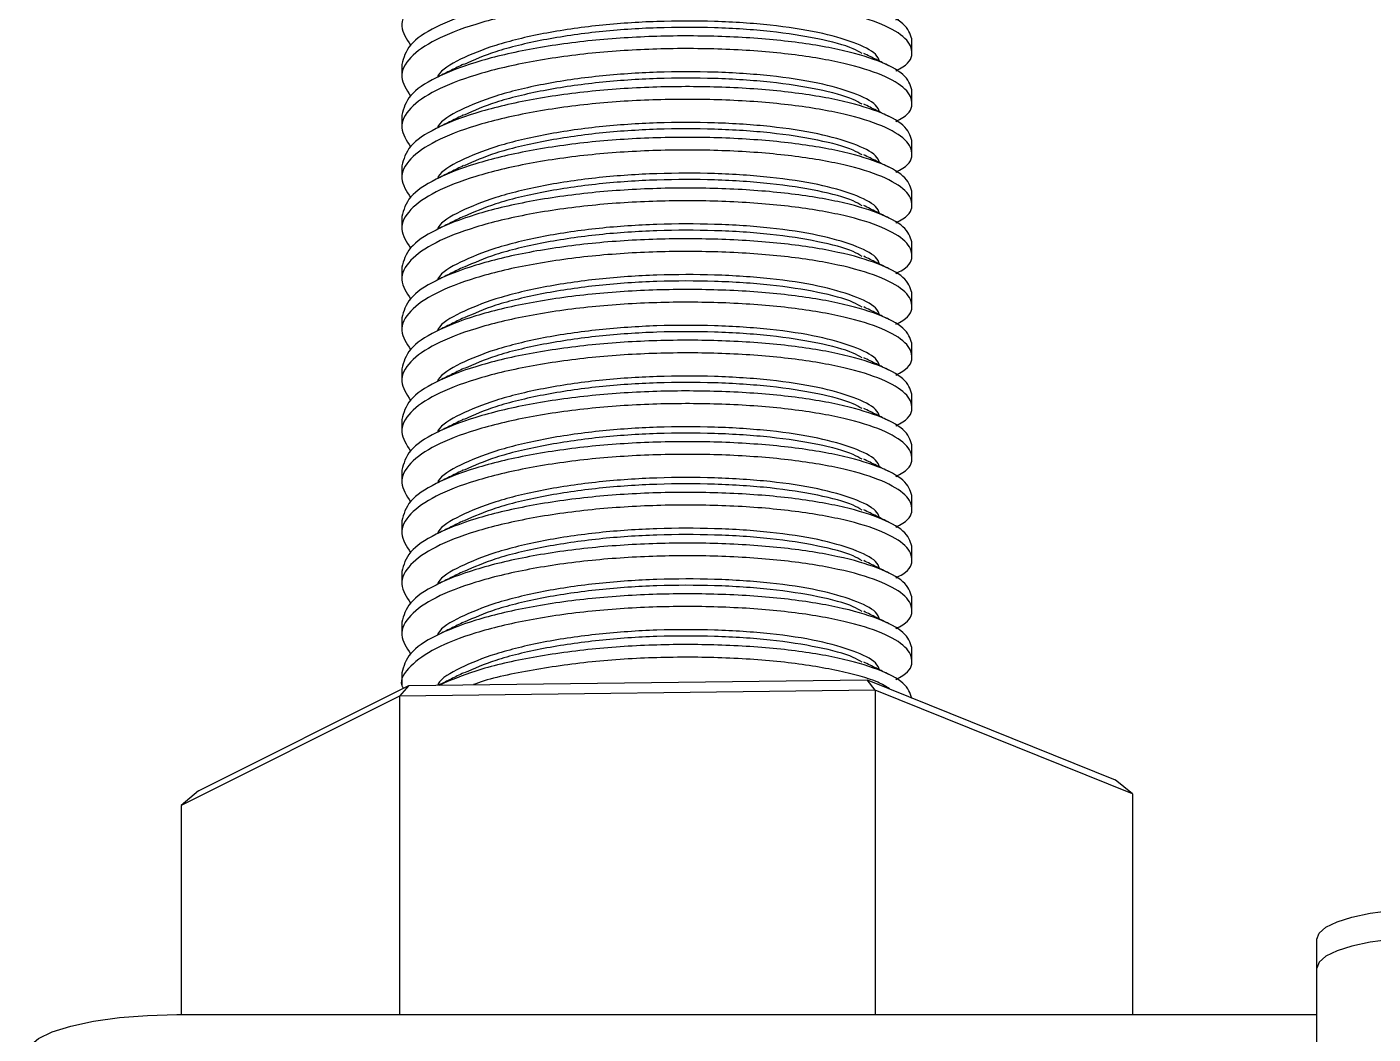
# Model space of a CAD drawing. Header units: millimetres. Extents: x 160 to 8396, y -16 to 5840.
# Drawn here: x 3193.2 to 3283, y 5098.1 to 5165.2 of the extents above; entities that cross this region are included whole.
import ezdxf

# ---------------------------------------------------------------- set-up
doc = ezdxf.new("R2010")
doc.units = ezdxf.units.MM
doc.header["$LTSCALE"] = 20

msp = doc.modelspace()

# ---------------------------------------------------------------- linework, layer by layer
at = {"color": 7, "linetype": 'Continuous', "lineweight": 25}
for p, q in [((3252.203, 5163.598), (3252.203, 5164.443)), ((3218.203, 5162.753), (3218.203, 5161.908)), ((3252.203, 5160.217), (3252.203, 5161.062)), ((3218.203, 5159.372), (3218.203, 5158.527)), ((3252.203, 5156.836), (3252.203, 5157.682)), ((3218.203, 5155.991), (3218.203, 5155.146)), ((3252.203, 5153.456), (3252.203, 5154.301)), ((3218.203, 5152.611), (3218.203, 5151.765)), ((3252.203, 5150.075), (3252.203, 5150.92)), ((3218.203, 5149.23), (3218.203, 5148.385)), ((3252.203, 5146.694), (3252.203, 5147.539)), ((3218.203, 5145.849), (3218.203, 5145.004)), ((3252.203, 5143.313), (3252.203, 5144.159)), ((3218.203, 5142.468), (3218.203, 5141.623)), ((3252.203, 5139.933), (3252.203, 5140.778)), ((3218.203, 5139.088), (3218.203, 5138.242)), ((3252.203, 5136.552), (3252.203, 5137.397)), ((3218.203, 5135.707), (3218.203, 5134.862)), ((3252.203, 5133.171), (3252.203, 5134.016)), ((3218.203, 5132.326), (3218.203, 5131.481)), ((3252.203, 5129.791), (3252.203, 5130.636)), ((3218.203, 5128.945), (3218.203, 5128.1)), ((3252.203, 5126.41), (3252.203, 5127.255)), ((3218.203, 5125.565), (3218.203, 5124.719)), ((3252.203, 5123.029), (3252.203, 5123.874)), ((3218.203, 5122.184), (3218.203, 5121.339)), ((3204.638, 5114.323), (3218.666, 5121.361)), ((3218.666, 5121.361), (3218.042, 5120.647)), ((3218.666, 5121.361), (3249.231, 5121.736)), ((3249.761, 5121.036), (3249.231, 5121.736)), ((3249.231, 5121.736), (3265.769, 5115.073)), ((3218.042, 5120.647), (3203.485, 5113.343)), ((3249.761, 5121.036), (3218.042, 5120.647)), ((3218.042, 5120.647), (3218.042, 5099.41)), ((3266.922, 5114.121), (3249.761, 5121.036)), ((3249.761, 5121.036), (3249.761, 5099.41)), ((3266.922, 5114.121), (3265.769, 5115.073)), ((3204.638, 5114.323), (3203.485, 5113.343)), ((3266.922, 5114.121), (3266.922, 5099.41)), ((3203.485, 5113.343), (3203.485, 5099.41)), ((3279.203, 5102.516), (3279.203, 5104.448)), ((3279.203, 5011.271), (3279.203, 5102.516)), ((3203.203, 5099.41), (3279.203, 5099.41))]:
    msp.add_line(p, q, dxfattribs=at)
at = {"color": 7, "linetype": 'Continuous', "lineweight": 25, "flags": 128}
for points in [[(3279.203, 5104.448), (3279.357, 5104.852), (3279.812, 5105.24), (3280.552, 5105.598), (3281.547, 5105.912), (3282.759, 5106.17), (3284.142, 5106.361), (3285.643, 5106.479), (3287.203, 5106.519)], [(3287.203, 5104.587), (3285.643, 5104.547), (3284.142, 5104.429), (3282.759, 5104.238), (3281.547, 5103.98), (3280.552, 5103.667), (3279.812, 5103.309), (3279.357, 5102.92), (3279.203, 5102.516)], [(3287.203, 5104.587), (3285.643, 5104.547), (3284.142, 5104.429), (3282.759, 5104.238), (3281.547, 5103.98), (3280.552, 5103.667), (3279.812, 5103.309), (3279.357, 5102.92), (3279.203, 5102.516)], [(3193.203, 5096.822), (3193.396, 5097.327), (3193.965, 5097.813), (3194.889, 5098.26), (3196.132, 5098.652), (3197.648, 5098.974), (3199.377, 5099.213), (3201.253, 5099.361), (3203.203, 5099.41)]]:
    msp.add_lwpolyline(points, dxfattribs=at)
at = {"color": 7, "linetype": 'Continuous', "lineweight": 25}
for points, knots in [([(3251.127, 5165.711), (3251.296, 5165.796), (3252.079, 5166.192), (3252.354, 5166.983), (3251.819, 5167.987), (3250.086, 5168.922), (3247.382, 5169.706), (3243.804, 5170.271), (3239.628, 5170.567), (3235.203, 5170.582), (3230.779, 5170.302), (3226.602, 5169.708), (3223.026, 5168.845), (3220.314, 5167.794), (3218.616, 5166.597), (3217.951, 5165.297), (3218.51, 5164.442), (3218.785, 5164.021)], [0, 0, 0, 0, 0.019533, 0.09076, 0.161986, 0.23078, 0.299575, 0.370801, 0.442028, 0.510822, 0.579616, 0.650842, 0.722069, 0.790863, 0.859657, 0.930884, 1, 1, 1, 1]), ([(3252.203, 5164.443), (3252.087, 5164.783), (3251.858, 5165.453), (3250.075, 5166.386), (3247.385, 5167.171), (3243.804, 5167.735), (3239.628, 5168.031), (3235.203, 5168.047), (3230.779, 5167.766), (3226.603, 5167.172), (3223.022, 5166.309), (3220.332, 5165.259), (3218.549, 5164.061), (3218.32, 5163.194), (3218.203, 5162.753)], [0, 0, 0, 0, 0.084781, 0.166667, 0.248552, 0.333333, 0.418114, 0.5, 0.581886, 0.666667, 0.751448, 0.833333, 0.915219, 1, 1, 1, 1]), ([(3251.127, 5162.33), (3251.296, 5162.415), (3252.079, 5162.811), (3252.354, 5163.603), (3251.819, 5164.606), (3250.086, 5165.541), (3247.382, 5166.326), (3243.804, 5166.89), (3239.628, 5167.186), (3235.203, 5167.201), (3230.779, 5166.921), (3226.602, 5166.327), (3223.026, 5165.464), (3220.314, 5164.413), (3218.616, 5163.217), (3217.951, 5161.916), (3218.51, 5161.061), (3218.785, 5160.64)], [0, 0, 0, 0, 0.019533, 0.09076, 0.161986, 0.23078, 0.299575, 0.370801, 0.442028, 0.510822, 0.579616, 0.650842, 0.722069, 0.790863, 0.859657, 0.930884, 1, 1, 1, 1]), ([(3250.057, 5162.958), (3249.991, 5163.114), (3249.805, 5163.556), (3248.399, 5164.235), (3246.033, 5164.919), (3242.844, 5165.404), (3239.135, 5165.65), (3235.204, 5165.649), (3231.271, 5165.385), (3227.566, 5164.84), (3224.365, 5164.058), (3222.04, 5163.106), (3220.76, 5162.362), (3220.586, 5161.934), (3220.567, 5161.887)], [0, 0, 0, 0, 0.050463, 0.142957, 0.235451, 0.331217, 0.426983, 0.519477, 0.611971, 0.707737, 0.803503, 0.895997, 0.988491, 1, 1, 1, 1]), ([(3248.882, 5163.475), (3248.698, 5163.582), (3248.054, 5163.959), (3245.987, 5164.493), (3242.856, 5164.983), (3239.132, 5165.227), (3235.205, 5165.227), (3231.268, 5164.963), (3227.574, 5164.416), (3224.434, 5163.667), (3223.011, 5163.044), (3222.347, 5162.754)], [0, 0, 0, 0, 0.047381, 0.16578, 0.288369, 0.410957, 0.529357, 0.647756, 0.770345, 0.892933, 1, 1, 1, 1]), ([(3252.203, 5161.062), (3252.087, 5161.403), (3251.858, 5162.072), (3250.075, 5163.005), (3247.385, 5163.79), (3243.804, 5164.355), (3239.628, 5164.65), (3235.203, 5164.666), (3230.779, 5164.385), (3226.603, 5163.791), (3223.022, 5162.928), (3220.332, 5161.878), (3218.549, 5160.68), (3218.32, 5159.813), (3218.203, 5159.372)], [0, 0, 0, 0, 0.0847809, 0.1666667, 0.2485524, 0.3333333, 0.4181142, 0.5, 0.5818858, 0.6666667, 0.7514476, 0.8333333, 0.9152191, 1, 1, 1, 1]), ([(3251.127, 5158.949), (3251.296, 5159.035), (3252.079, 5159.431), (3252.354, 5160.222), (3251.819, 5161.225), (3250.086, 5162.16), (3247.382, 5162.945), (3243.804, 5163.51), (3239.628, 5163.805), (3235.203, 5163.821), (3230.779, 5163.54), (3226.602, 5162.946), (3223.026, 5162.083), (3220.314, 5161.033), (3218.616, 5159.836), (3217.951, 5158.535), (3218.51, 5157.68), (3218.785, 5157.259)], [0, 0, 0, 0, 0.019533, 0.09076, 0.161986, 0.23078, 0.299575, 0.370801, 0.442028, 0.510822, 0.579616, 0.650842, 0.722069, 0.790863, 0.859657, 0.930884, 1, 1, 1, 1]), ([(3250.673, 5162.653), (3250.394, 5162.791), (3249.836, 5163.068), (3249.274, 5163.346), (3248.994, 5163.485)], [0, 0, 0, 0, 0.50004, 1, 1, 1, 1]), ([(3222.318, 5162.763), (3222.039, 5162.625), (3221.481, 5162.349), (3220.919, 5162.071), (3220.639, 5161.932)], [0, 0, 0, 0, 0.49996, 1, 1, 1, 1]), ([(3250.057, 5159.577), (3249.991, 5159.733), (3249.805, 5160.175), (3248.399, 5160.855), (3246.033, 5161.539), (3242.844, 5162.023), (3239.135, 5162.269), (3235.204, 5162.268), (3231.271, 5162.004), (3227.566, 5161.46), (3224.365, 5160.677), (3222.04, 5159.725), (3220.76, 5158.981), (3220.586, 5158.554), (3220.567, 5158.506)], [0, 0, 0, 0, 0.050463, 0.142957, 0.235451, 0.331217, 0.426983, 0.519477, 0.611971, 0.707737, 0.803503, 0.895997, 0.988491, 1, 1, 1, 1]), ([(3248.882, 5160.094), (3248.698, 5160.202), (3248.054, 5160.578), (3245.987, 5161.112), (3242.856, 5161.602), (3239.132, 5161.847), (3235.205, 5161.846), (3231.268, 5161.582), (3227.574, 5161.035), (3224.434, 5160.286), (3223.011, 5159.664), (3222.347, 5159.373)], [0, 0, 0, 0, 0.0473807, 0.1657804, 0.2883687, 0.410957, 0.5293567, 0.6477564, 0.7703447, 0.892933, 1, 1, 1, 1]), ([(3252.203, 5157.682), (3252.087, 5158.022), (3251.858, 5158.691), (3250.075, 5159.624), (3247.385, 5160.409), (3243.804, 5160.974), (3239.628, 5161.27), (3235.203, 5161.285), (3230.779, 5161.005), (3226.603, 5160.411), (3223.022, 5159.548), (3220.332, 5158.497), (3218.549, 5157.299), (3218.32, 5156.432), (3218.203, 5155.991)], [0, 0, 0, 0, 0.0847809, 0.1666667, 0.2485524, 0.3333333, 0.4181142, 0.5, 0.5818858, 0.6666667, 0.7514476, 0.8333333, 0.9152191, 1, 1, 1, 1]), ([(3251.127, 5155.569), (3251.296, 5155.654), (3252.079, 5156.05), (3252.354, 5156.841), (3251.819, 5157.845), (3250.086, 5158.779), (3247.382, 5159.564), (3243.804, 5160.129), (3239.628, 5160.424), (3235.203, 5160.44), (3230.779, 5160.159), (3226.602, 5159.565), (3223.026, 5158.702), (3220.314, 5157.652), (3218.616, 5156.455), (3217.951, 5155.155), (3218.51, 5154.299), (3218.785, 5153.878)], [0, 0, 0, 0, 0.019533, 0.09076, 0.161986, 0.23078, 0.299575, 0.370801, 0.442028, 0.510822, 0.579616, 0.650842, 0.722069, 0.790863, 0.859657, 0.930884, 1, 1, 1, 1]), ([(3250.673, 5159.273), (3250.394, 5159.411), (3249.836, 5159.687), (3249.274, 5159.965), (3248.994, 5160.104)], [0, 0, 0, 0, 0.50004, 1, 1, 1, 1]), ([(3250.057, 5156.197), (3249.991, 5156.353), (3249.805, 5156.794), (3248.399, 5157.474), (3246.033, 5158.158), (3242.844, 5158.643), (3239.135, 5158.889), (3235.204, 5158.888), (3231.271, 5158.624), (3227.566, 5158.079), (3224.365, 5157.297), (3222.04, 5156.344), (3220.76, 5155.6), (3220.586, 5155.173), (3220.567, 5155.126)], [0, 0, 0, 0, 0.050463, 0.142957, 0.235451, 0.331217, 0.426983, 0.519477, 0.611971, 0.707737, 0.803503, 0.895997, 0.988491, 1, 1, 1, 1]), ([(3222.318, 5159.382), (3222.039, 5159.244), (3221.481, 5158.968), (3220.919, 5158.69), (3220.639, 5158.551)], [0, 0, 0, 0, 0.49996, 1, 1, 1, 1]), ([(3248.882, 5156.713), (3248.698, 5156.821), (3248.054, 5157.197), (3245.987, 5157.731), (3242.856, 5158.221), (3239.132, 5158.466), (3235.205, 5158.465), (3231.268, 5158.202), (3227.574, 5157.654), (3224.434, 5156.905), (3223.011, 5156.283), (3222.347, 5155.993)], [0, 0, 0, 0, 0.047381, 0.16578, 0.288369, 0.410957, 0.529357, 0.647756, 0.770345, 0.892933, 1, 1, 1, 1]), ([(3251.127, 5152.188), (3251.296, 5152.273), (3252.079, 5152.669), (3252.354, 5153.461), (3251.819, 5154.464), (3250.086, 5155.399), (3247.382, 5156.183), (3243.804, 5156.748), (3239.628, 5157.044), (3235.203, 5157.059), (3230.779, 5156.779), (3226.602, 5156.185), (3223.026, 5155.322), (3220.314, 5154.271), (3218.616, 5153.074), (3217.951, 5151.774), (3218.51, 5150.919), (3218.785, 5150.498)], [0, 0, 0, 0, 0.019533, 0.09076, 0.161986, 0.23078, 0.299575, 0.370801, 0.442028, 0.510822, 0.579616, 0.650842, 0.722069, 0.790863, 0.859657, 0.930884, 1, 1, 1, 1]), ([(3252.203, 5154.301), (3252.087, 5154.641), (3251.858, 5155.31), (3250.075, 5156.244), (3247.385, 5157.029), (3243.804, 5157.593), (3239.628, 5157.889), (3235.203, 5157.904), (3230.779, 5157.624), (3226.603, 5157.03), (3223.022, 5156.167), (3220.332, 5155.117), (3218.549, 5153.918), (3218.32, 5153.051), (3218.203, 5152.611)], [0, 0, 0, 0, 0.0847809, 0.1666667, 0.2485524, 0.3333333, 0.4181142, 0.5, 0.5818858, 0.6666667, 0.7514476, 0.8333333, 0.9152191, 1, 1, 1, 1]), ([(3250.673, 5155.892), (3250.394, 5156.03), (3249.836, 5156.306), (3249.274, 5156.584), (3248.994, 5156.723)], [0, 0, 0, 0, 0.50004, 1, 1, 1, 1]), ([(3250.057, 5152.816), (3249.991, 5152.972), (3249.805, 5153.414), (3248.399, 5154.093), (3246.033, 5154.777), (3242.844, 5155.262), (3239.135, 5155.508), (3235.204, 5155.507), (3231.271, 5155.243), (3227.566, 5154.698), (3224.365, 5153.916), (3222.04, 5152.964), (3220.76, 5152.22), (3220.586, 5151.792), (3220.567, 5151.745)], [0, 0, 0, 0, 0.050463, 0.142957, 0.235451, 0.331217, 0.426983, 0.519477, 0.611971, 0.707737, 0.803503, 0.895997, 0.988491, 1, 1, 1, 1]), ([(3222.318, 5156.002), (3222.039, 5155.863), (3221.481, 5155.587), (3220.919, 5155.309), (3220.639, 5155.17)], [0, 0, 0, 0, 0.49996, 1, 1, 1, 1]), ([(3252.203, 5150.92), (3252.087, 5151.261), (3251.858, 5151.93), (3250.075, 5152.863), (3247.385, 5153.648), (3243.804, 5154.212), (3239.628, 5154.508), (3235.203, 5154.524), (3230.779, 5154.243), (3226.603, 5153.649), (3223.022, 5152.786), (3220.332, 5151.736), (3218.549, 5150.538), (3218.32, 5149.671), (3218.203, 5149.23)], [0, 0, 0, 0, 0.084781, 0.166667, 0.248552, 0.333333, 0.418114, 0.5, 0.581886, 0.666667, 0.751448, 0.833333, 0.915219, 1, 1, 1, 1]), ([(3248.882, 5153.333), (3248.698, 5153.44), (3248.054, 5153.817), (3245.987, 5154.35), (3242.856, 5154.84), (3239.132, 5155.085), (3235.205, 5155.084), (3231.268, 5154.821), (3227.574, 5154.274), (3224.434, 5153.524), (3223.011, 5152.902), (3222.347, 5152.612)], [0, 0, 0, 0, 0.047381, 0.16578, 0.288369, 0.410957, 0.529357, 0.647756, 0.770345, 0.892933, 1, 1, 1, 1]), ([(3251.127, 5148.807), (3251.296, 5148.892), (3252.079, 5149.289), (3252.354, 5150.08), (3251.819, 5151.083), (3250.086, 5152.018), (3247.382, 5152.803), (3243.804, 5153.367), (3239.628, 5153.663), (3235.203, 5153.678), (3230.779, 5153.398), (3226.602, 5152.804), (3223.026, 5151.941), (3220.314, 5150.89), (3218.616, 5149.694), (3217.951, 5148.393), (3218.51, 5147.538), (3218.785, 5147.117)], [0, 0, 0, 0, 0.019533, 0.09076, 0.161986, 0.23078, 0.299575, 0.370801, 0.442028, 0.510822, 0.579616, 0.650842, 0.722069, 0.790863, 0.859657, 0.930884, 1, 1, 1, 1]), ([(3222.318, 5152.621), (3222.039, 5152.483), (3221.481, 5152.206), (3220.919, 5151.929), (3220.639, 5151.79)], [0, 0, 0, 0, 0.49996, 1, 1, 1, 1]), ([(3250.673, 5152.511), (3250.394, 5152.649), (3249.836, 5152.925), (3249.274, 5153.203), (3248.994, 5153.342)], [0, 0, 0, 0, 0.50004, 1, 1, 1, 1]), ([(3250.057, 5149.435), (3249.991, 5149.591), (3249.805, 5150.033), (3248.399, 5150.712), (3246.033, 5151.396), (3242.844, 5151.881), (3239.135, 5152.127), (3235.204, 5152.126), (3231.271, 5151.862), (3227.566, 5151.317), (3224.365, 5150.535), (3222.04, 5149.583), (3220.76, 5148.839), (3220.586, 5148.411), (3220.567, 5148.364)], [0, 0, 0, 0, 0.050463, 0.142957, 0.235451, 0.331217, 0.426983, 0.519477, 0.611971, 0.707737, 0.803503, 0.895997, 0.988491, 1, 1, 1, 1]), ([(3248.882, 5149.952), (3248.698, 5150.06), (3248.054, 5150.436), (3245.987, 5150.97), (3242.856, 5151.46), (3239.132, 5151.704), (3235.205, 5151.704), (3231.268, 5151.44), (3227.574, 5150.893), (3224.434, 5150.144), (3223.011, 5149.521), (3222.347, 5149.231)], [0, 0, 0, 0, 0.047381, 0.16578, 0.288369, 0.410957, 0.529357, 0.647756, 0.770345, 0.892933, 1, 1, 1, 1]), ([(3252.203, 5147.539), (3252.087, 5147.88), (3251.858, 5148.549), (3250.075, 5149.482), (3247.385, 5150.267), (3243.804, 5150.832), (3239.628, 5151.127), (3235.203, 5151.143), (3230.779, 5150.862), (3226.603, 5150.268), (3223.022, 5149.405), (3220.332, 5148.355), (3218.549, 5147.157), (3218.32, 5146.29), (3218.203, 5145.849)], [0, 0, 0, 0, 0.084781, 0.166667, 0.248552, 0.333333, 0.418114, 0.5, 0.581886, 0.666667, 0.751448, 0.833333, 0.915219, 1, 1, 1, 1]), ([(3251.127, 5145.426), (3251.296, 5145.512), (3252.079, 5145.908), (3252.354, 5146.699), (3251.819, 5147.702), (3250.086, 5148.637), (3247.382, 5149.422), (3243.804, 5149.987), (3239.628, 5150.282), (3235.203, 5150.298), (3230.779, 5150.017), (3226.602, 5149.423), (3223.026, 5148.56), (3220.314, 5147.51), (3218.616, 5146.313), (3217.951, 5145.013), (3218.51, 5144.157), (3218.785, 5143.736)], [0, 0, 0, 0, 0.019533, 0.09076, 0.161986, 0.23078, 0.299575, 0.370801, 0.442028, 0.510822, 0.579616, 0.650842, 0.722069, 0.790863, 0.859657, 0.930884, 1, 1, 1, 1]), ([(3250.673, 5149.13), (3250.394, 5149.268), (3249.836, 5149.545), (3249.274, 5149.823), (3248.994, 5149.962)], [0, 0, 0, 0, 0.50004, 1, 1, 1, 1]), ([(3222.318, 5149.24), (3222.039, 5149.102), (3221.481, 5148.826), (3220.919, 5148.548), (3220.639, 5148.409)], [0, 0, 0, 0, 0.49996, 1, 1, 1, 1]), ([(3250.057, 5146.054), (3249.991, 5146.21), (3249.805, 5146.652), (3248.399, 5147.332), (3246.033, 5148.016), (3242.844, 5148.5), (3239.135, 5148.747), (3235.204, 5148.746), (3231.271, 5148.481), (3227.566, 5147.937), (3224.365, 5147.154), (3222.04, 5146.202), (3220.76, 5145.458), (3220.586, 5145.031), (3220.567, 5144.983)], [0, 0, 0, 0, 0.050463, 0.142957, 0.235451, 0.331217, 0.426983, 0.519477, 0.611971, 0.707737, 0.803503, 0.895997, 0.988491, 1, 1, 1, 1]), ([(3248.882, 5146.571), (3248.698, 5146.679), (3248.054, 5147.055), (3245.987, 5147.589), (3242.856, 5148.079), (3239.132, 5148.324), (3235.205, 5148.323), (3231.268, 5148.059), (3227.574, 5147.512), (3224.434, 5146.763), (3223.011, 5146.141), (3222.347, 5145.85)], [0, 0, 0, 0, 0.047381, 0.16578, 0.288369, 0.410957, 0.529357, 0.647756, 0.770345, 0.892933, 1, 1, 1, 1]), ([(3252.203, 5144.159), (3252.087, 5144.499), (3251.858, 5145.168), (3250.075, 5146.101), (3247.385, 5146.886), (3243.804, 5147.451), (3239.628, 5147.747), (3235.203, 5147.762), (3230.779, 5147.482), (3226.603, 5146.888), (3223.022, 5146.025), (3220.332, 5144.974), (3218.549, 5143.776), (3218.32, 5142.909), (3218.203, 5142.468)], [0, 0, 0, 0, 0.084781, 0.166667, 0.248552, 0.333333, 0.418114, 0.5, 0.581886, 0.666667, 0.751448, 0.833333, 0.915219, 1, 1, 1, 1]), ([(3251.127, 5142.046), (3251.296, 5142.131), (3252.079, 5142.527), (3252.354, 5143.318), (3251.819, 5144.322), (3250.086, 5145.256), (3247.382, 5146.041), (3243.804, 5146.606), (3239.628, 5146.901), (3235.203, 5146.917), (3230.779, 5146.636), (3226.602, 5146.042), (3223.026, 5145.179), (3220.314, 5144.129), (3218.616, 5142.932), (3217.951, 5141.632), (3218.51, 5140.777), (3218.785, 5140.355)], [0, 0, 0, 0, 0.019533, 0.09076, 0.161986, 0.23078, 0.299575, 0.370801, 0.442028, 0.510822, 0.579616, 0.650842, 0.722069, 0.790863, 0.859657, 0.930884, 1, 1, 1, 1]), ([(3250.673, 5145.75), (3250.394, 5145.888), (3249.836, 5146.164), (3249.274, 5146.442), (3248.994, 5146.581)], [0, 0, 0, 0, 0.50004, 1, 1, 1, 1]), ([(3222.318, 5145.859), (3222.039, 5145.721), (3221.481, 5145.445), (3220.919, 5145.167), (3220.639, 5145.028)], [0, 0, 0, 0, 0.49996, 1, 1, 1, 1]), ([(3250.057, 5142.674), (3249.991, 5142.83), (3249.805, 5143.271), (3248.399, 5143.951), (3246.033, 5144.635), (3242.844, 5145.12), (3239.135, 5145.366), (3235.204, 5145.365), (3231.271, 5145.101), (3227.566, 5144.556), (3224.365, 5143.774), (3222.04, 5142.821), (3220.76, 5142.077), (3220.586, 5141.65), (3220.567, 5141.603)], [0, 0, 0, 0, 0.050463, 0.142957, 0.235451, 0.331217, 0.426983, 0.519477, 0.611971, 0.707737, 0.803503, 0.895997, 0.988491, 1, 1, 1, 1]), ([(3248.882, 5143.19), (3248.698, 5143.298), (3248.054, 5143.674), (3245.987, 5144.208), (3242.856, 5144.698), (3239.132, 5144.943), (3235.205, 5144.942), (3231.268, 5144.679), (3227.574, 5144.131), (3224.434, 5143.382), (3223.011, 5142.76), (3222.347, 5142.47)], [0, 0, 0, 0, 0.047381, 0.16578, 0.288369, 0.410957, 0.529357, 0.647756, 0.770345, 0.892933, 1, 1, 1, 1]), ([(3252.203, 5140.778), (3252.087, 5141.118), (3251.858, 5141.787), (3250.075, 5142.721), (3247.385, 5143.506), (3243.804, 5144.07), (3239.628, 5144.366), (3235.203, 5144.381), (3230.779, 5144.101), (3226.603, 5143.507), (3223.022, 5142.644), (3220.332, 5141.594), (3218.549, 5140.395), (3218.32, 5139.529), (3218.203, 5139.088)], [0, 0, 0, 0, 0.0847809, 0.1666667, 0.2485524, 0.3333333, 0.4181142, 0.5, 0.5818858, 0.6666667, 0.7514476, 0.8333333, 0.9152191, 1, 1, 1, 1]), ([(3251.127, 5138.665), (3251.296, 5138.75), (3252.079, 5139.146), (3252.354, 5139.938), (3251.819, 5140.941), (3250.086, 5141.876), (3247.382, 5142.66), (3243.804, 5143.225), (3239.628, 5143.521), (3235.203, 5143.536), (3230.779, 5143.256), (3226.602, 5142.662), (3223.026, 5141.799), (3220.314, 5140.748), (3218.616, 5139.551), (3217.951, 5138.251), (3218.51, 5137.396), (3218.785, 5136.975)], [0, 0, 0, 0, 0.019533, 0.09076, 0.161986, 0.23078, 0.299575, 0.370801, 0.442028, 0.510822, 0.579616, 0.650842, 0.722069, 0.790863, 0.859657, 0.930884, 1, 1, 1, 1]), ([(3250.673, 5142.369), (3250.394, 5142.507), (3249.836, 5142.783), (3249.274, 5143.061), (3248.994, 5143.2)], [0, 0, 0, 0, 0.50004, 1, 1, 1, 1]), ([(3250.057, 5139.293), (3249.991, 5139.449), (3249.805, 5139.891), (3248.399, 5140.57), (3246.033, 5141.254), (3242.844, 5141.739), (3239.135, 5141.985), (3235.204, 5141.984), (3231.271, 5141.72), (3227.566, 5141.175), (3224.365, 5140.393), (3222.04, 5139.441), (3220.76, 5138.697), (3220.586, 5138.269), (3220.567, 5138.222)], [0, 0, 0, 0, 0.0504635, 0.1429574, 0.2354513, 0.3312173, 0.4269833, 0.5194772, 0.6119711, 0.7077371, 0.8035032, 0.8959971, 0.988491, 1, 1, 1, 1]), ([(3222.318, 5142.479), (3222.039, 5142.34), (3221.481, 5142.064), (3220.919, 5141.786), (3220.639, 5141.647)], [0, 0, 0, 0, 0.4999603, 1, 1, 1, 1]), ([(3252.203, 5137.397), (3252.087, 5137.738), (3251.858, 5138.407), (3250.075, 5139.34), (3247.385, 5140.125), (3243.804, 5140.69), (3239.628, 5140.985), (3235.203, 5141.001), (3230.779, 5140.72), (3226.603, 5140.126), (3223.022, 5139.263), (3220.332, 5138.213), (3218.549, 5137.015), (3218.32, 5136.148), (3218.203, 5135.707)], [0, 0, 0, 0, 0.084781, 0.166667, 0.248552, 0.333333, 0.418114, 0.5, 0.581886, 0.666667, 0.751448, 0.833333, 0.915219, 1, 1, 1, 1]), ([(3248.882, 5139.81), (3248.698, 5139.917), (3248.054, 5140.294), (3245.987, 5140.827), (3242.856, 5141.317), (3239.132, 5141.562), (3235.205, 5141.561), (3231.268, 5141.298), (3227.574, 5140.751), (3224.434, 5140.001), (3223.011, 5139.379), (3222.347, 5139.089)], [0, 0, 0, 0, 0.047381, 0.16578, 0.288369, 0.410957, 0.529357, 0.647756, 0.770345, 0.892933, 1, 1, 1, 1]), ([(3251.127, 5135.284), (3251.296, 5135.369), (3252.079, 5135.766), (3252.354, 5136.557), (3251.819, 5137.56), (3250.086, 5138.495), (3247.382, 5139.28), (3243.804, 5139.844), (3239.628, 5140.14), (3235.203, 5140.156), (3230.779, 5139.875), (3226.602, 5139.281), (3223.026, 5138.418), (3220.314, 5137.367), (3218.616, 5136.171), (3217.951, 5134.87), (3218.51, 5134.015), (3218.785, 5133.594)], [0, 0, 0, 0, 0.019533, 0.09076, 0.161986, 0.23078, 0.299575, 0.370801, 0.442028, 0.510822, 0.579616, 0.650842, 0.722069, 0.790863, 0.859657, 0.930884, 1, 1, 1, 1]), ([(3222.318, 5139.098), (3222.039, 5138.96), (3221.481, 5138.683), (3220.919, 5138.406), (3220.639, 5138.267)], [0, 0, 0, 0, 0.49996, 1, 1, 1, 1]), ([(3250.673, 5138.988), (3250.394, 5139.126), (3249.836, 5139.403), (3249.274, 5139.68), (3248.994, 5139.819)], [0, 0, 0, 0, 0.50004, 1, 1, 1, 1]), ([(3250.057, 5135.912), (3249.991, 5136.068), (3249.805, 5136.51), (3248.399, 5137.189), (3246.033, 5137.873), (3242.844, 5138.358), (3239.135, 5138.604), (3235.204, 5138.603), (3231.271, 5138.339), (3227.566, 5137.794), (3224.365, 5137.012), (3222.04, 5136.06), (3220.76, 5135.316), (3220.586, 5134.888), (3220.567, 5134.841)], [0, 0, 0, 0, 0.050463, 0.142957, 0.235451, 0.331217, 0.426983, 0.519477, 0.611971, 0.707737, 0.803503, 0.895997, 0.988491, 1, 1, 1, 1]), ([(3252.203, 5134.016), (3252.087, 5134.357), (3251.858, 5135.026), (3250.075, 5135.959), (3247.385, 5136.744), (3243.804, 5137.309), (3239.628, 5137.604), (3235.203, 5137.62), (3230.779, 5137.339), (3226.603, 5136.745), (3223.022, 5135.882), (3220.332, 5134.832), (3218.549, 5133.634), (3218.32, 5132.767), (3218.203, 5132.326)], [0, 0, 0, 0, 0.084781, 0.166667, 0.248552, 0.333333, 0.418114, 0.5, 0.581886, 0.666667, 0.751448, 0.833333, 0.915219, 1, 1, 1, 1]), ([(3248.882, 5136.429), (3248.698, 5136.537), (3248.054, 5136.913), (3245.987, 5137.447), (3242.856, 5137.937), (3239.132, 5138.181), (3235.205, 5138.181), (3231.268, 5137.917), (3227.574, 5137.37), (3224.434, 5136.621), (3223.011, 5135.998), (3222.347, 5135.708)], [0, 0, 0, 0, 0.047381, 0.16578, 0.288369, 0.410957, 0.529357, 0.647756, 0.770345, 0.892933, 1, 1, 1, 1]), ([(3251.127, 5131.903), (3251.296, 5131.989), (3252.079, 5132.385), (3252.354, 5133.176), (3251.819, 5134.179), (3250.086, 5135.114), (3247.382, 5135.899), (3243.804, 5136.464), (3239.628, 5136.759), (3235.203, 5136.775), (3230.779, 5136.494), (3226.602, 5135.9), (3223.026, 5135.037), (3220.314, 5133.987), (3218.616, 5132.79), (3217.951, 5131.49), (3218.51, 5130.634), (3218.785, 5130.213)], [0, 0, 0, 0, 0.019533, 0.09076, 0.161986, 0.23078, 0.299575, 0.370801, 0.442028, 0.510822, 0.579616, 0.650842, 0.722069, 0.790863, 0.859657, 0.930884, 1, 1, 1, 1]), ([(3250.673, 5135.607), (3250.394, 5135.746), (3249.836, 5136.022), (3249.274, 5136.3), (3248.994, 5136.439)], [0, 0, 0, 0, 0.50004, 1, 1, 1, 1]), ([(3222.318, 5135.717), (3222.039, 5135.579), (3221.481, 5135.303), (3220.919, 5135.025), (3220.639, 5134.886)], [0, 0, 0, 0, 0.4999603, 1, 1, 1, 1]), ([(3250.057, 5132.531), (3249.991, 5132.687), (3249.805, 5133.129), (3248.399, 5133.809), (3246.033, 5134.493), (3242.844, 5134.977), (3239.135, 5135.224), (3235.204, 5135.223), (3231.271, 5134.959), (3227.566, 5134.414), (3224.365, 5133.632), (3222.04, 5132.679), (3220.76, 5131.935), (3220.586, 5131.508), (3220.567, 5131.46)], [0, 0, 0, 0, 0.050463, 0.142957, 0.235451, 0.331217, 0.426983, 0.519477, 0.611971, 0.707737, 0.803503, 0.895997, 0.988491, 1, 1, 1, 1]), ([(3248.882, 5133.048), (3248.698, 5133.156), (3248.054, 5133.532), (3245.987, 5134.066), (3242.856, 5134.556), (3239.132, 5134.801), (3235.205, 5134.8), (3231.268, 5134.536), (3227.574, 5133.989), (3224.434, 5133.24), (3223.011, 5132.618), (3222.347, 5132.327)], [0, 0, 0, 0, 0.047381, 0.16578, 0.288369, 0.410957, 0.529357, 0.647756, 0.770345, 0.892933, 1, 1, 1, 1]), ([(3252.203, 5130.636), (3252.087, 5130.976), (3251.858, 5131.645), (3250.075, 5132.578), (3247.385, 5133.363), (3243.804, 5133.928), (3239.628, 5134.224), (3235.203, 5134.239), (3230.779, 5133.959), (3226.603, 5133.365), (3223.022, 5132.502), (3220.332, 5131.451), (3218.549, 5130.253), (3218.32, 5129.386), (3218.203, 5128.945)], [0, 0, 0, 0, 0.084781, 0.166667, 0.248552, 0.333333, 0.418114, 0.5, 0.581886, 0.666667, 0.751448, 0.833333, 0.915219, 1, 1, 1, 1]), ([(3251.127, 5128.523), (3251.296, 5128.608), (3252.079, 5129.004), (3252.354, 5129.795), (3251.819, 5130.799), (3250.086, 5131.733), (3247.382, 5132.518), (3243.804, 5133.083), (3239.628, 5133.379), (3235.203, 5133.394), (3230.779, 5133.113), (3226.602, 5132.519), (3223.026, 5131.657), (3220.314, 5130.606), (3218.616, 5129.409), (3217.951, 5128.109), (3218.51, 5127.254), (3218.785, 5126.832)], [0, 0, 0, 0, 0.019533, 0.09076, 0.161986, 0.23078, 0.299575, 0.370801, 0.442028, 0.510822, 0.579616, 0.650842, 0.722069, 0.790863, 0.859657, 0.930884, 1, 1, 1, 1]), ([(3250.673, 5132.227), (3250.394, 5132.365), (3249.836, 5132.641), (3249.274, 5132.919), (3248.994, 5133.058)], [0, 0, 0, 0, 0.50004, 1, 1, 1, 1]), ([(3222.318, 5132.336), (3222.039, 5132.198), (3221.481, 5131.922), (3220.919, 5131.644), (3220.639, 5131.505)], [0, 0, 0, 0, 0.49996, 1, 1, 1, 1]), ([(3250.057, 5129.151), (3249.991, 5129.307), (3249.805, 5129.748), (3248.399, 5130.428), (3246.033, 5131.112), (3242.844, 5131.597), (3239.135, 5131.843), (3235.204, 5131.842), (3231.271, 5131.578), (3227.566, 5131.033), (3224.365, 5130.251), (3222.04, 5129.298), (3220.76, 5128.554), (3220.586, 5128.127), (3220.567, 5128.08)], [0, 0, 0, 0, 0.050463, 0.142957, 0.235451, 0.331217, 0.426983, 0.519477, 0.611971, 0.707737, 0.803503, 0.895997, 0.988491, 1, 1, 1, 1]), ([(3248.882, 5129.667), (3248.698, 5129.775), (3248.054, 5130.151), (3245.987, 5130.685), (3242.856, 5131.175), (3239.132, 5131.42), (3235.205, 5131.419), (3231.268, 5131.156), (3227.574, 5130.608), (3224.434, 5129.859), (3223.011, 5129.237), (3222.347, 5128.947)], [0, 0, 0, 0, 0.047381, 0.16578, 0.288369, 0.410957, 0.529357, 0.647756, 0.770345, 0.892933, 1, 1, 1, 1]), ([(3252.203, 5127.255), (3252.087, 5127.595), (3251.858, 5128.264), (3250.075, 5129.198), (3247.385, 5129.983), (3243.804, 5130.547), (3239.628, 5130.843), (3235.203, 5130.858), (3230.779, 5130.578), (3226.603, 5129.984), (3223.022, 5129.121), (3220.332, 5128.071), (3218.549, 5126.872), (3218.32, 5126.006), (3218.203, 5125.565)], [0, 0, 0, 0, 0.084781, 0.166667, 0.248552, 0.333333, 0.418114, 0.5, 0.581886, 0.666667, 0.751448, 0.833333, 0.915219, 1, 1, 1, 1]), ([(3251.127, 5125.142), (3251.296, 5125.227), (3252.079, 5125.623), (3252.354, 5126.415), (3251.819, 5127.418), (3250.086, 5128.353), (3247.382, 5129.137), (3243.804, 5129.702), (3239.628, 5129.998), (3235.203, 5130.013), (3230.779, 5129.733), (3226.602, 5129.139), (3223.026, 5128.276), (3220.314, 5127.225), (3218.616, 5126.028), (3217.951, 5124.728), (3218.51, 5123.873), (3218.785, 5123.452)], [0, 0, 0, 0, 0.019533, 0.09076, 0.161986, 0.23078, 0.299575, 0.370801, 0.442028, 0.510822, 0.579616, 0.650842, 0.722069, 0.790863, 0.859657, 0.930884, 1, 1, 1, 1]), ([(3250.673, 5128.846), (3250.394, 5128.984), (3249.836, 5129.26), (3249.274, 5129.538), (3248.994, 5129.677)], [0, 0, 0, 0, 0.50004, 1, 1, 1, 1]), ([(3250.057, 5125.77), (3249.991, 5125.926), (3249.805, 5126.368), (3248.399, 5127.047), (3246.033, 5127.731), (3242.844, 5128.216), (3239.135, 5128.462), (3235.204, 5128.461), (3231.271, 5128.197), (3227.566, 5127.652), (3224.365, 5126.87), (3222.04, 5125.918), (3220.76, 5125.174), (3220.586, 5124.746), (3220.567, 5124.699)], [0, 0, 0, 0, 0.050463, 0.142957, 0.235451, 0.331217, 0.426983, 0.519477, 0.611971, 0.707737, 0.803503, 0.895997, 0.988491, 1, 1, 1, 1]), ([(3222.318, 5128.956), (3222.039, 5128.818), (3221.481, 5128.541), (3220.919, 5128.263), (3220.639, 5128.124)], [0, 0, 0, 0, 0.49996, 1, 1, 1, 1]), ([(3252.203, 5123.874), (3252.087, 5124.215), (3251.858, 5124.884), (3250.075, 5125.817), (3247.385, 5126.602), (3243.804, 5127.167), (3239.628, 5127.462), (3235.203, 5127.478), (3230.779, 5127.197), (3226.603, 5126.603), (3223.022, 5125.74), (3220.332, 5124.69), (3218.549, 5123.492), (3218.32, 5122.625), (3218.203, 5122.184)], [0, 0, 0, 0, 0.084781, 0.166667, 0.248552, 0.333333, 0.418114, 0.5, 0.581886, 0.666667, 0.751448, 0.833333, 0.915219, 1, 1, 1, 1]), ([(3248.882, 5126.287), (3248.698, 5126.394), (3248.054, 5126.771), (3245.987, 5127.304), (3242.856, 5127.794), (3239.132, 5128.039), (3235.205, 5128.038), (3231.268, 5127.775), (3227.574, 5127.228), (3224.434, 5126.479), (3223.011, 5125.856), (3222.347, 5125.566)], [0, 0, 0, 0, 0.047381, 0.16578, 0.288369, 0.410957, 0.529357, 0.647756, 0.770345, 0.892933, 1, 1, 1, 1]), ([(3251.127, 5121.761), (3251.296, 5121.847), (3252.079, 5122.243), (3252.354, 5123.034), (3251.819, 5124.037), (3250.086, 5124.972), (3247.382, 5125.757), (3243.804, 5126.321), (3239.628, 5126.617), (3235.203, 5126.633), (3230.779, 5126.352), (3226.601, 5125.758), (3223.031, 5124.895), (3220.299, 5123.844), (3218.672, 5122.649), (3218.003, 5121.717), (3218.253, 5121.225), (3218.282, 5121.169)], [0, 0, 0, 0, 0.020777, 0.096536, 0.172296, 0.245469, 0.318642, 0.394402, 0.470162, 0.543334, 0.616507, 0.692267, 0.768027, 0.8412, 0.914372, 0.990132, 1, 1, 1, 1]), ([(3250.673, 5125.465), (3250.394, 5125.603), (3249.836, 5125.88), (3249.274, 5126.157), (3248.994, 5126.296)], [0, 0, 0, 0, 0.50004, 1, 1, 1, 1]), ([(3250.057, 5122.389), (3249.991, 5122.545), (3249.805, 5122.987), (3248.399, 5123.666), (3246.033, 5124.35), (3242.844, 5124.835), (3239.135, 5125.081), (3235.204, 5125.08), (3231.271, 5124.816), (3227.566, 5124.271), (3224.363, 5123.489), (3222.047, 5122.537), (3220.78, 5121.815), (3220.607, 5121.41), (3220.597, 5121.385)], [0, 0, 0, 0, 0.05074, 0.143741, 0.236742, 0.333033, 0.429324, 0.522325, 0.615326, 0.711617, 0.807908, 0.900909, 0.993909, 1, 1, 1, 1]), ([(3222.318, 5125.575), (3222.039, 5125.437), (3221.481, 5125.16), (3220.919, 5124.883), (3220.639, 5124.744)], [0, 0, 0, 0, 0.49996, 1, 1, 1, 1]), ([(3252.203, 5120.493), (3252.087, 5120.834), (3251.858, 5121.503), (3250.075, 5122.436), (3247.385, 5123.221), (3243.804, 5123.786), (3239.628, 5124.082), (3235.204, 5124.097), (3230.775, 5123.817), (3226.617, 5123.22), (3223.058, 5122.388), (3221.437, 5121.689), (3220.671, 5121.359)], [0, 0, 0, 0, 0.102461, 0.201423, 0.300385, 0.402846, 0.505307, 0.604269, 0.703231, 0.805692, 0.908153, 1, 1, 1, 1]), ([(3248.882, 5122.906), (3248.698, 5123.014), (3248.054, 5123.39), (3245.987, 5123.924), (3242.856, 5124.414), (3239.132, 5124.658), (3235.205, 5124.658), (3231.268, 5124.394), (3227.574, 5123.847), (3224.434, 5123.098), (3223.011, 5122.475), (3222.347, 5122.185)], [0, 0, 0, 0, 0.047381, 0.16578, 0.288369, 0.410957, 0.529357, 0.647756, 0.770345, 0.892933, 1, 1, 1, 1]), ([(3250.72, 5121.136), (3250.478, 5121.283), (3249.722, 5121.738), (3247.345, 5122.372), (3243.815, 5122.942), (3239.624, 5123.236), (3235.208, 5123.251), (3230.763, 5122.975), (3226.665, 5122.364), (3223.986, 5121.809), (3223.032, 5121.433), (3222.985, 5121.414)], [0, 0, 0, 0, 0.06174, 0.192137, 0.327145, 0.462152, 0.592549, 0.722946, 0.857954, 0.992961, 1, 1, 1, 1]), ([(3222.318, 5122.194), (3222.039, 5122.056), (3221.496, 5121.787), (3220.951, 5121.517), (3220.686, 5121.386)], [0, 0, 0, 0, 0.514319, 1, 1, 1, 1]), ([(3250.673, 5122.084), (3250.394, 5122.223), (3249.836, 5122.499), (3249.274, 5122.777), (3248.994, 5122.916)], [0, 0, 0, 0, 0.50004, 1, 1, 1, 1])]:
    msp.add_open_spline(points, degree=3, knots=knots, dxfattribs=at)

doc.saveas('drawing.dxf')
